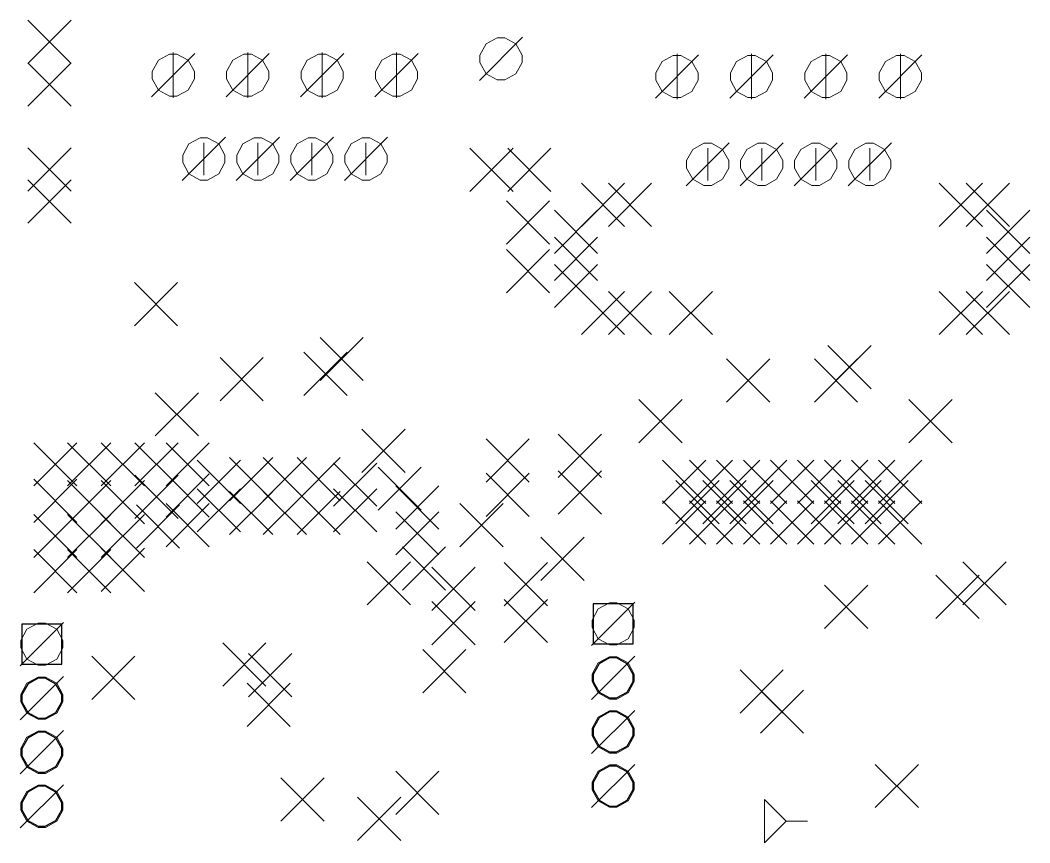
# Model space of a CAD drawing. Header units: millimetres. Extents: x 6 to 132, y 8 to 109.
# Drawn here: x 84.17 to 131.64, y 70.25 to 108.9 of the extents above; entities that cross this region are included whole.
import ezdxf

# ---------------------------------------------------------------- set-up
doc = ezdxf.new("R2010")
doc.units = ezdxf.units.MM
doc.layers.add('SLD-0', color=7, linetype='Continuous')

msp = doc.modelspace()

# ---------------------------------------------------------------- linework, layer by layer
at = {"layer": 'SLD-0', "color": 7, "lineweight": 0}
for p, q in [((84.537, 108.897), (86.57, 106.866)), ((84.537, 106.866), (86.57, 108.897)), ((105.765, 106.063), (107.797, 108.095)), ((106.08, 107.781), (105.791, 107.255)), ((106.605, 108.07), (106.08, 107.781)), ((106.78, 108.07), (106.605, 108.07)), ((106.955, 108.07), (106.78, 108.07)), ((107.48, 107.781), (106.955, 108.07)), ((107.771, 107.255), (107.48, 107.781)), ((90.355, 105.301), (92.386, 107.333)), ((91.194, 107.308), (90.67, 107.018)), ((91.371, 107.308), (91.194, 107.308)), ((91.371, 107.384), (91.371, 105.25)), ((91.546, 107.308), (91.371, 107.308)), ((92.071, 107.018), (91.546, 107.308)), ((93.854, 105.301), (95.887, 107.333)), ((94.695, 107.308), (94.17, 107.018)), ((94.871, 107.308), (94.695, 107.308)), ((94.871, 107.384), (94.871, 105.25)), ((95.046, 107.308), (94.871, 107.308)), ((95.571, 107.018), (95.046, 107.308)), ((97.354, 105.301), (99.387, 107.333)), ((98.195, 107.308), (97.67, 107.018)), ((98.371, 107.308), (98.195, 107.308)), ((98.371, 107.384), (98.371, 105.25)), ((98.545, 107.308), (98.371, 107.308)), ((99.07, 107.018), (98.545, 107.308)), ((100.855, 105.301), (102.887, 107.333)), ((101.695, 107.308), (101.17, 107.018)), ((101.87, 107.308), (101.695, 107.308)), ((101.87, 107.384), (101.87, 105.25)), ((102.045, 107.308), (101.87, 107.308)), ((102.57, 107.018), (102.045, 107.308)), ((115.057, 107.32), (115.057, 105.187)), ((118.557, 107.32), (118.557, 105.187)), ((122.055, 107.32), (122.055, 105.187)), ((125.556, 107.32), (125.556, 105.187)), ((84.537, 106.897), (86.57, 104.865)), ((84.537, 104.865), (86.57, 106.897)), ((90.67, 107.018), (90.38, 106.493)), ((92.362, 106.493), (92.071, 107.018)), ((94.17, 107.018), (93.88, 106.493)), ((95.862, 106.493), (95.571, 107.018)), ((97.67, 107.018), (97.381, 106.493)), ((99.36, 106.493), (99.07, 107.018)), ((101.17, 107.018), (100.881, 106.493)), ((102.861, 106.493), (102.57, 107.018)), ((105.791, 107.255), (105.791, 107.079)), ((105.791, 107.079), (105.791, 106.904)), ((105.791, 106.904), (106.08, 106.379)), ((107.48, 106.379), (107.771, 106.904)), ((107.771, 107.079), (107.771, 107.255)), ((107.771, 106.904), (107.771, 107.079)), ((114.04, 105.238), (116.072, 107.269)), ((114.355, 106.955), (114.066, 106.43)), ((114.88, 107.244), (114.355, 106.955)), ((115.057, 107.244), (114.88, 107.244)), ((115.232, 107.244), (115.057, 107.244)), ((115.757, 106.955), (115.232, 107.244)), ((116.047, 106.43), (115.757, 106.955)), ((117.54, 105.238), (119.572, 107.269)), ((117.855, 106.955), (117.566, 106.43)), ((118.38, 107.244), (117.855, 106.955)), ((118.557, 107.244), (118.38, 107.244)), ((118.731, 107.244), (118.557, 107.244)), ((119.256, 106.955), (118.731, 107.244)), ((119.546, 106.43), (119.256, 106.955)), ((121.04, 105.238), (123.073, 107.269)), ((121.356, 106.955), (121.066, 106.43)), ((121.88, 107.244), (121.356, 106.955)), ((122.055, 107.244), (121.88, 107.244)), ((122.23, 107.244), (122.055, 107.244)), ((122.756, 106.955), (122.23, 107.244)), ((123.046, 106.43), (122.756, 106.955)), ((124.54, 105.238), (126.572, 107.269)), ((124.854, 106.955), (124.565, 106.43)), ((125.379, 107.244), (124.854, 106.955)), ((125.556, 107.244), (125.379, 107.244)), ((125.731, 107.244), (125.556, 107.244)), ((126.256, 106.955), (125.731, 107.244)), ((126.547, 106.43), (126.256, 106.955)), ((90.38, 106.493), (90.38, 106.317)), ((92.362, 106.317), (92.362, 106.493)), ((93.88, 106.493), (93.88, 106.317)), ((95.862, 106.317), (95.862, 106.493)), ((97.381, 106.493), (97.381, 106.317)), ((99.36, 106.317), (99.36, 106.493)), ((100.881, 106.493), (100.881, 106.317)), ((102.861, 106.317), (102.861, 106.493)), ((106.08, 106.379), (106.605, 106.088)), ((106.955, 106.088), (107.48, 106.379)), ((114.066, 106.43), (114.066, 106.254)), ((116.047, 106.254), (116.047, 106.43)), ((117.566, 106.43), (117.566, 106.254)), ((119.546, 106.254), (119.546, 106.43)), ((121.066, 106.43), (121.066, 106.254)), ((123.046, 106.254), (123.046, 106.43)), ((124.565, 106.43), (124.565, 106.254)), ((126.547, 106.254), (126.547, 106.43)), ((90.38, 106.317), (90.38, 106.142)), ((90.38, 106.142), (90.67, 105.617)), ((92.071, 105.617), (92.362, 106.142)), ((92.362, 106.142), (92.362, 106.317)), ((93.88, 106.317), (93.88, 106.142)), ((93.88, 106.142), (94.17, 105.617)), ((95.571, 105.617), (95.862, 106.142)), ((95.862, 106.142), (95.862, 106.317)), ((97.381, 106.317), (97.381, 106.142)), ((97.381, 106.142), (97.67, 105.617)), ((99.07, 105.617), (99.36, 106.142)), ((99.36, 106.142), (99.36, 106.317)), ((100.881, 106.317), (100.881, 106.142)), ((100.881, 106.142), (101.17, 105.617)), ((102.57, 105.617), (102.861, 106.142)), ((102.861, 106.142), (102.861, 106.317)), ((106.605, 106.088), (106.78, 106.088)), ((106.78, 106.088), (106.955, 106.088)), ((114.066, 106.254), (114.066, 106.079)), ((114.066, 106.079), (114.355, 105.554)), ((115.757, 105.554), (116.047, 106.079)), ((116.047, 106.079), (116.047, 106.254)), ((117.566, 106.254), (117.566, 106.079)), ((117.566, 106.079), (117.855, 105.554)), ((119.256, 105.554), (119.546, 106.079)), ((119.546, 106.079), (119.546, 106.254)), ((121.066, 106.254), (121.066, 106.079)), ((121.066, 106.079), (121.356, 105.554)), ((122.756, 105.554), (123.046, 106.079)), ((123.046, 106.079), (123.046, 106.254)), ((124.565, 106.254), (124.565, 106.079)), ((124.565, 106.079), (124.854, 105.554)), ((126.256, 105.554), (126.547, 106.079)), ((126.547, 106.079), (126.547, 106.254)), ((90.67, 105.617), (91.194, 105.326)), ((91.546, 105.326), (92.071, 105.617)), ((94.17, 105.617), (94.695, 105.326)), ((95.046, 105.326), (95.571, 105.617)), ((97.67, 105.617), (98.195, 105.326)), ((98.545, 105.326), (99.07, 105.617)), ((101.17, 105.617), (101.695, 105.326)), ((102.045, 105.326), (102.57, 105.617)), ((114.355, 105.554), (114.88, 105.263)), ((115.232, 105.263), (115.757, 105.554)), ((117.855, 105.554), (118.38, 105.263)), ((118.731, 105.263), (119.256, 105.554)), ((121.356, 105.554), (121.88, 105.263)), ((122.23, 105.263), (122.756, 105.554)), ((124.854, 105.554), (125.379, 105.263)), ((125.731, 105.263), (126.256, 105.554)), ((91.194, 105.326), (91.371, 105.326)), ((91.371, 105.326), (91.546, 105.326)), ((94.695, 105.326), (94.871, 105.326)), ((94.871, 105.326), (95.046, 105.326)), ((98.195, 105.326), (98.371, 105.326)), ((98.371, 105.326), (98.545, 105.326)), ((101.695, 105.326), (101.87, 105.326)), ((101.87, 105.326), (102.045, 105.326)), ((114.88, 105.263), (115.057, 105.263)), ((115.057, 105.263), (115.232, 105.263)), ((118.38, 105.263), (118.557, 105.263)), ((118.557, 105.263), (118.731, 105.263)), ((121.88, 105.263), (122.055, 105.263)), ((122.055, 105.263), (122.23, 105.263)), ((125.379, 105.263), (125.556, 105.263)), ((125.556, 105.263), (125.731, 105.263)), ((91.795, 101.364), (93.827, 103.396)), ((92.11, 103.081), (91.82, 102.556)), ((92.635, 103.371), (92.11, 103.081)), ((92.811, 103.371), (92.635, 103.371)), ((92.986, 103.371), (92.811, 103.371)), ((92.811, 103.142), (92.811, 101.618)), ((93.511, 103.081), (92.986, 103.371)), ((93.802, 102.556), (93.511, 103.081)), ((94.335, 101.364), (96.366, 103.396)), ((94.649, 103.081), (94.36, 102.556)), ((95.174, 103.371), (94.649, 103.081)), ((95.351, 103.371), (95.174, 103.371)), ((95.526, 103.371), (95.351, 103.371)), ((95.351, 103.142), (95.351, 101.618)), ((96.051, 103.081), (95.526, 103.371)), ((96.341, 102.556), (96.051, 103.081)), ((96.875, 101.364), (98.906, 103.396)), ((97.189, 103.081), (96.899, 102.556)), ((97.714, 103.371), (97.189, 103.081)), ((97.89, 103.371), (97.714, 103.371)), ((98.065, 103.371), (97.89, 103.371)), ((97.89, 103.142), (97.89, 101.618)), ((98.59, 103.081), (98.065, 103.371)), ((98.881, 102.556), (98.59, 103.081)), ((99.415, 101.364), (101.447, 103.396)), ((99.73, 103.081), (99.441, 102.556)), ((100.255, 103.371), (99.73, 103.081)), ((100.43, 103.371), (100.255, 103.371)), ((100.605, 103.371), (100.43, 103.371)), ((100.43, 103.142), (100.43, 101.618)), ((101.13, 103.081), (100.605, 103.371)), ((101.421, 102.556), (101.13, 103.081)), ((115.48, 101.109), (117.512, 103.142)), ((116.32, 103.117), (115.795, 102.828)), ((116.497, 103.117), (116.32, 103.117)), ((116.67, 103.117), (116.497, 103.117)), ((117.195, 102.828), (116.67, 103.117)), ((118.021, 101.109), (120.052, 103.142)), ((118.86, 103.117), (118.335, 102.828)), ((119.036, 103.117), (118.86, 103.117)), ((119.211, 103.117), (119.036, 103.117)), ((119.736, 102.828), (119.211, 103.117)), ((120.56, 101.109), (122.592, 103.142)), ((121.4, 103.117), (120.875, 102.828)), ((121.576, 103.117), (121.4, 103.117)), ((121.751, 103.117), (121.576, 103.117)), ((122.276, 102.828), (121.751, 103.117)), ((123.1, 101.109), (125.133, 103.142)), ((123.939, 103.117), (123.414, 102.828)), ((124.116, 103.117), (123.939, 103.117)), ((124.291, 103.117), (124.116, 103.117)), ((124.816, 102.828), (124.291, 103.117)), ((84.537, 102.897), (86.57, 100.865)), ((84.537, 100.865), (86.57, 102.897)), ((91.82, 102.556), (91.82, 102.38)), ((93.802, 102.38), (93.802, 102.556)), ((94.36, 102.556), (94.36, 102.38)), ((96.341, 102.38), (96.341, 102.556)), ((96.899, 102.556), (96.899, 102.38)), ((98.881, 102.38), (98.881, 102.556)), ((99.441, 102.556), (99.441, 102.38)), ((101.421, 102.38), (101.421, 102.556)), ((105.321, 102.888), (107.352, 100.856)), ((105.321, 100.856), (107.352, 102.888)), ((107.098, 102.888), (109.13, 100.856)), ((107.098, 100.856), (109.13, 102.888)), ((115.795, 102.828), (115.506, 102.303)), ((116.497, 102.888), (116.497, 101.364)), ((117.486, 102.303), (117.195, 102.828)), ((118.335, 102.828), (118.045, 102.303)), ((119.036, 102.888), (119.036, 101.364)), ((120.027, 102.303), (119.736, 102.828)), ((120.875, 102.828), (120.585, 102.303)), ((121.576, 102.888), (121.576, 101.364)), ((122.567, 102.303), (122.276, 102.828)), ((123.414, 102.828), (123.125, 102.303)), ((124.116, 102.888), (124.116, 101.364)), ((125.107, 102.303), (124.816, 102.828)), ((91.82, 102.38), (91.82, 102.205)), ((91.82, 102.205), (92.11, 101.68)), ((93.511, 101.68), (93.802, 102.205)), ((93.802, 102.205), (93.802, 102.38)), ((94.36, 102.38), (94.36, 102.205)), ((94.36, 102.205), (94.649, 101.68)), ((96.051, 101.68), (96.341, 102.205)), ((96.341, 102.205), (96.341, 102.38)), ((96.899, 102.38), (96.899, 102.205)), ((96.899, 102.205), (97.189, 101.68)), ((98.59, 101.68), (98.881, 102.205)), ((98.881, 102.205), (98.881, 102.38)), ((99.441, 102.38), (99.441, 102.205)), ((99.441, 102.205), (99.73, 101.68)), ((101.13, 101.68), (101.421, 102.205)), ((101.421, 102.205), (101.421, 102.38)), ((115.506, 102.303), (115.506, 102.126)), ((115.506, 102.126), (115.506, 101.951)), ((117.486, 102.126), (117.486, 102.303)), ((117.486, 101.951), (117.486, 102.126)), ((118.045, 102.303), (118.045, 102.126)), ((118.045, 102.126), (118.045, 101.951)), ((120.027, 102.126), (120.027, 102.303)), ((120.027, 101.951), (120.027, 102.126)), ((120.585, 102.303), (120.585, 102.126)), ((120.585, 102.126), (120.585, 101.951)), ((122.567, 102.126), (122.567, 102.303)), ((122.567, 101.951), (122.567, 102.126)), ((123.125, 102.303), (123.125, 102.126)), ((123.125, 102.126), (123.125, 101.951)), ((125.107, 102.126), (125.107, 102.303)), ((125.107, 101.951), (125.107, 102.126)), ((92.11, 101.68), (92.635, 101.389)), ((92.986, 101.389), (93.511, 101.68)), ((94.649, 101.68), (95.174, 101.389)), ((95.526, 101.389), (96.051, 101.68)), ((97.189, 101.68), (97.714, 101.389)), ((98.065, 101.389), (98.59, 101.68)), ((99.73, 101.68), (100.255, 101.389)), ((100.605, 101.389), (101.13, 101.68)), ((115.506, 101.951), (115.795, 101.427)), ((117.195, 101.427), (117.486, 101.951)), ((118.045, 101.951), (118.335, 101.427)), ((119.736, 101.427), (120.027, 101.951)), ((120.585, 101.951), (120.875, 101.427)), ((122.276, 101.427), (122.567, 101.951)), ((123.125, 101.951), (123.414, 101.427)), ((124.816, 101.427), (125.107, 101.951)), ((84.537, 101.398), (86.57, 99.365)), ((84.537, 99.365), (86.57, 101.398)), ((92.635, 101.389), (92.811, 101.389)), ((92.811, 101.389), (92.986, 101.389)), ((95.174, 101.389), (95.351, 101.389)), ((95.351, 101.389), (95.526, 101.389)), ((97.714, 101.389), (97.89, 101.389)), ((97.89, 101.389), (98.065, 101.389)), ((100.255, 101.389), (100.43, 101.389)), ((100.43, 101.389), (100.605, 101.389)), ((110.559, 101.238), (112.591, 99.205)), ((110.559, 99.205), (112.591, 101.238)), ((111.829, 101.238), (113.86, 99.205)), ((111.829, 99.205), (113.86, 101.238)), ((115.795, 101.427), (116.32, 101.136)), ((116.32, 101.136), (116.497, 101.136)), ((116.497, 101.136), (116.67, 101.136)), ((116.67, 101.136), (117.195, 101.427)), ((118.335, 101.427), (118.86, 101.136)), ((118.86, 101.136), (119.036, 101.136)), ((119.036, 101.136), (119.211, 101.136)), ((119.211, 101.136), (119.736, 101.427)), ((120.875, 101.427), (121.4, 101.136)), ((121.4, 101.136), (121.576, 101.136)), ((121.576, 101.136), (121.751, 101.136)), ((121.751, 101.136), (122.276, 101.427)), ((123.414, 101.427), (123.939, 101.136)), ((123.939, 101.136), (124.116, 101.136)), ((124.116, 101.136), (124.291, 101.136)), ((124.291, 101.136), (124.816, 101.427)), ((127.386, 101.238), (129.418, 99.205)), ((127.386, 99.205), (129.418, 101.238)), ((128.656, 101.238), (130.689, 99.205)), ((128.656, 99.205), (130.689, 101.238)), ((107.035, 100.412), (109.066, 98.38)), ((107.035, 98.38), (109.066, 100.412)), ((109.29, 99.967), (111.321, 97.934)), ((109.29, 97.934), (111.321, 99.967)), ((129.609, 99.967), (131.641, 97.934)), ((129.609, 97.934), (131.641, 99.967)), ((109.29, 98.697), (111.321, 96.665)), ((109.29, 96.665), (111.321, 98.697)), ((129.609, 98.697), (131.641, 96.665)), ((129.609, 96.665), (131.641, 98.697)), ((107.035, 98.126), (109.066, 96.094)), ((107.035, 96.094), (109.066, 98.126)), ((109.29, 97.427), (111.321, 95.395)), ((109.29, 95.395), (111.321, 97.427)), ((129.609, 97.427), (131.641, 95.395)), ((129.609, 95.395), (131.641, 97.427)), ((89.541, 96.57), (91.572, 94.537)), ((89.541, 94.537), (91.572, 96.57)), ((110.559, 96.157), (112.591, 94.126)), ((110.559, 94.126), (112.591, 96.157)), ((111.829, 96.157), (113.86, 94.126)), ((111.829, 94.126), (113.86, 96.157)), ((114.686, 96.157), (116.718, 94.126)), ((114.686, 94.126), (116.718, 96.157)), ((127.386, 96.157), (129.418, 94.126)), ((127.386, 94.126), (129.418, 96.157)), ((128.656, 96.157), (130.689, 94.126)), ((128.656, 94.126), (130.689, 96.157)), ((98.272, 93.997), (100.303, 91.966)), ((98.272, 91.966), (100.303, 93.997)), ((122.148, 93.617), (124.179, 91.584)), ((122.148, 91.584), (124.179, 93.617)), ((93.573, 93.045), (95.604, 91.014)), ((93.573, 91.014), (95.604, 93.045)), ((97.51, 93.3), (99.541, 91.268)), ((97.51, 91.268), (99.541, 93.3)), ((117.385, 92.982), (119.417, 90.951)), ((117.385, 90.951), (119.417, 92.982)), ((121.513, 92.982), (123.545, 90.951)), ((121.513, 90.951), (123.545, 92.982)), ((90.525, 91.394), (92.556, 89.363)), ((90.525, 89.363), (92.556, 91.394)), ((113.258, 91.077), (115.29, 89.045)), ((113.258, 89.045), (115.29, 91.077)), ((125.958, 91.077), (127.99, 89.045)), ((125.958, 89.045), (127.99, 91.077)), ((100.24, 89.68), (102.272, 87.647)), ((100.24, 87.647), (102.272, 89.68)), ((109.467, 89.451), (111.499, 87.419)), ((109.467, 87.419), (111.499, 89.451)), ((84.81, 89.045), (86.841, 87.013)), ((84.81, 87.013), (86.841, 89.045)), ((86.397, 89.045), (88.429, 87.013)), ((86.397, 87.013), (88.429, 89.045)), ((87.985, 89.045), (90.016, 87.013)), ((87.985, 87.013), (90.016, 89.045)), ((89.572, 89.045), (91.604, 87.013)), ((89.572, 87.013), (91.604, 89.045)), ((91.033, 89.045), (93.065, 87.013)), ((91.033, 87.013), (93.065, 89.045)), ((106.075, 89.224), (108.106, 87.193)), ((106.075, 87.193), (108.106, 89.224)), ((94.017, 88.346), (96.049, 86.315)), ((94.017, 86.315), (96.049, 88.346)), ((95.604, 88.346), (97.637, 86.315)), ((95.604, 86.315), (97.637, 88.346)), ((97.192, 88.346), (99.224, 86.315)), ((97.192, 86.315), (99.224, 88.346)), ((92.493, 88.219), (94.525, 86.188)), ((92.493, 86.188), (94.525, 88.219)), ((98.906, 88.093), (100.939, 86.06)), ((98.906, 86.06), (100.939, 88.093)), ((101.002, 87.902), (103.034, 85.87)), ((101.002, 85.87), (103.034, 87.902)), ((114.369, 88.219), (116.402, 86.188)), ((114.369, 86.188), (116.402, 88.219)), ((115.64, 88.219), (117.671, 86.188)), ((115.64, 86.188), (117.671, 88.219)), ((116.909, 88.219), (118.941, 86.188)), ((116.909, 86.188), (118.941, 88.219)), ((118.179, 88.219), (120.21, 86.188)), ((118.179, 86.188), (120.21, 88.219)), ((119.448, 88.219), (121.481, 86.188)), ((119.448, 86.188), (121.481, 88.219)), ((120.719, 88.219), (122.752, 86.188)), ((120.719, 86.188), (122.752, 88.219)), ((121.99, 88.219), (124.021, 86.188)), ((121.99, 86.188), (124.021, 88.219)), ((123.259, 88.219), (125.291, 86.188)), ((123.259, 86.188), (125.291, 88.219)), ((124.529, 88.219), (126.56, 86.188)), ((124.529, 86.188), (126.56, 88.219)), ((89.572, 87.521), (91.604, 85.489)), ((89.572, 85.489), (91.604, 87.521)), ((91.033, 87.584), (93.065, 85.553)), ((91.033, 85.553), (93.065, 87.584)), ((106.075, 87.618), (108.106, 85.587)), ((106.075, 85.587), (108.106, 87.618)), ((109.467, 87.719), (111.499, 85.687)), ((109.467, 85.687), (111.499, 87.719)), ((84.81, 87.331), (86.841, 85.298)), ((84.81, 85.298), (86.841, 87.331)), ((86.397, 87.267), (88.429, 85.234)), ((86.397, 85.234), (88.429, 87.267)), ((87.985, 87.267), (90.016, 85.234)), ((87.985, 85.234), (90.016, 87.267)), ((92.493, 86.885), (94.525, 84.854)), ((92.493, 84.854), (94.525, 86.885)), ((98.906, 86.885), (100.939, 84.854)), ((98.906, 84.854), (100.939, 86.885)), ((101.828, 87.013), (103.86, 84.981)), ((101.828, 84.981), (103.86, 87.013)), ((115.004, 87.267), (117.035, 85.234)), ((115.004, 85.234), (117.035, 87.267)), ((116.273, 87.267), (118.306, 85.234)), ((116.273, 85.234), (118.306, 87.267)), ((117.544, 87.267), (119.577, 85.234)), ((117.544, 85.234), (119.577, 87.267)), ((121.354, 87.267), (123.385, 85.234)), ((121.354, 85.234), (123.385, 87.267)), ((122.623, 87.267), (124.656, 85.234)), ((122.623, 85.234), (124.656, 87.267)), ((123.894, 87.267), (125.927, 85.234)), ((123.894, 85.234), (125.927, 87.267)), ((94.017, 86.759), (96.049, 84.727)), ((94.017, 84.727), (96.049, 86.759)), ((95.604, 86.759), (97.637, 84.727)), ((95.604, 84.727), (97.637, 86.759)), ((97.192, 86.759), (99.224, 84.727)), ((97.192, 84.727), (99.224, 86.759)), ((89.636, 86.125), (91.667, 84.092)), ((89.636, 84.092), (91.667, 86.125)), ((91.033, 86.188), (93.065, 84.156)), ((91.033, 84.156), (93.065, 86.188)), ((104.847, 86.189), (106.879, 84.158)), ((104.847, 84.158), (106.879, 86.189)), ((114.369, 86.315), (116.402, 84.282)), ((114.369, 84.282), (116.402, 86.315)), ((115.64, 86.315), (117.671, 84.282)), ((115.64, 84.282), (117.671, 86.315)), ((116.909, 86.315), (118.941, 84.282)), ((116.909, 84.282), (118.941, 86.315)), ((118.179, 86.315), (120.21, 84.282)), ((118.179, 84.282), (120.21, 86.315)), ((119.448, 86.315), (121.481, 84.282)), ((119.448, 84.282), (121.481, 86.315)), ((120.719, 86.315), (122.752, 84.282)), ((120.719, 84.282), (122.752, 86.315)), ((121.99, 86.315), (124.021, 84.282)), ((121.99, 84.282), (124.021, 86.315)), ((123.259, 86.315), (125.291, 84.282)), ((123.259, 84.282), (125.291, 86.315)), ((124.529, 86.315), (126.56, 84.282)), ((124.529, 84.282), (126.56, 86.315)), ((84.81, 85.68), (86.841, 83.647)), ((84.81, 83.647), (86.841, 85.68)), ((86.397, 85.68), (88.429, 83.647)), ((86.397, 83.647), (88.429, 85.68)), ((87.985, 85.68), (90.016, 83.647)), ((87.985, 83.647), (90.016, 85.68)), ((101.828, 85.806), (103.86, 83.775)), ((101.828, 83.775), (103.86, 85.806)), ((108.657, 84.602), (110.688, 82.571)), ((108.657, 82.571), (110.688, 84.602)), ((84.81, 84.029), (86.841, 81.996)), ((84.81, 81.996), (86.841, 84.029)), ((86.397, 84.029), (88.429, 81.996)), ((86.397, 81.996), (88.429, 84.029)), ((87.985, 84.092), (90.016, 82.059)), ((87.985, 82.059), (90.016, 84.092)), ((102.146, 84.156), (104.177, 82.123)), ((102.146, 82.123), (104.177, 84.156)), ((100.493, 83.457), (102.526, 81.426)), ((100.493, 81.426), (102.526, 83.457)), ((103.535, 83.192), (105.566, 81.16)), ((103.535, 81.16), (105.566, 83.192)), ((106.926, 83.418), (108.959, 81.387)), ((106.926, 81.387), (108.959, 83.418)), ((128.498, 83.457), (130.529, 81.426)), ((128.498, 81.426), (130.529, 83.457)), ((127.228, 82.822), (129.26, 80.79)), ((127.228, 80.79), (129.26, 82.822)), ((121.99, 82.346), (124.021, 80.313)), ((121.99, 80.313), (124.021, 82.346)), ((106.926, 81.686), (108.959, 79.655)), ((106.926, 79.655), (108.959, 81.686)), ((103.535, 81.587), (105.566, 79.554)), ((103.535, 79.554), (105.566, 81.587)), ((111.035, 79.52), (113.067, 81.552)), ((111.35, 81.237), (111.06, 80.712)), ((111.875, 81.526), (111.35, 81.237)), ((112.051, 81.526), (111.875, 81.526)), ((112.226, 81.526), (112.051, 81.526)), ((112.751, 81.237), (112.226, 81.526)), ((113.042, 80.712), (112.751, 81.237)), ((111.06, 80.712), (111.06, 80.535)), ((113.042, 80.535), (113.042, 80.712)), ((84.175, 78.568), (86.206, 80.6)), ((84.489, 80.285), (84.199, 79.76)), ((85.014, 80.574), (84.489, 80.285)), ((85.19, 80.574), (85.014, 80.574)), ((85.365, 80.574), (85.19, 80.574)), ((85.89, 80.285), (85.365, 80.574)), ((86.181, 79.76), (85.89, 80.285)), ((111.06, 80.535), (111.06, 80.362)), ((111.06, 80.362), (111.35, 79.837)), ((112.751, 79.837), (113.042, 80.362)), ((113.042, 80.362), (113.042, 80.535)), ((84.199, 79.76), (84.199, 79.583)), ((86.181, 79.583), (86.181, 79.76)), ((111.35, 79.837), (111.875, 79.546)), ((112.226, 79.546), (112.751, 79.837)), ((84.199, 79.583), (84.199, 79.408)), ((84.199, 79.408), (84.489, 78.883)), ((85.89, 78.883), (86.181, 79.408)), ((86.181, 79.408), (86.181, 79.583)), ((93.7, 79.647), (95.731, 77.615)), ((93.7, 77.615), (95.731, 79.647)), ((103.098, 79.33), (105.129, 77.297)), ((103.098, 77.297), (105.129, 79.33)), ((111.875, 79.546), (112.051, 79.546)), ((112.051, 79.546), (112.226, 79.546)), ((84.489, 78.883), (85.014, 78.592)), ((85.365, 78.592), (85.89, 78.883)), ((87.54, 79.013), (89.572, 76.98)), ((87.54, 76.98), (89.572, 79.013)), ((94.905, 79.139), (96.938, 77.107)), ((94.905, 77.107), (96.938, 79.139)), ((111.035, 76.98), (113.067, 79.013)), ((111.875, 78.986), (111.35, 78.697)), ((112.051, 78.986), (111.875, 78.986)), ((112.226, 78.986), (112.051, 78.986)), ((112.751, 78.697), (112.226, 78.986)), ((85.014, 78.592), (85.19, 78.592)), ((85.19, 78.592), (85.365, 78.592)), ((111.35, 78.697), (111.06, 78.172)), ((113.042, 78.172), (112.751, 78.697)), ((118.021, 78.377), (120.052, 76.345)), ((118.021, 76.345), (120.052, 78.377)), ((84.175, 76.028), (86.206, 78.059)), ((85.014, 78.034), (84.489, 77.745)), ((85.19, 78.034), (85.014, 78.034)), ((85.365, 78.034), (85.19, 78.034)), ((85.89, 77.745), (85.365, 78.034)), ((111.06, 78.172), (111.06, 77.996)), ((111.06, 77.996), (111.06, 77.821)), ((113.042, 77.996), (113.042, 78.172)), ((113.042, 77.821), (113.042, 77.996)), ((84.489, 77.745), (84.199, 77.22)), ((86.181, 77.22), (85.89, 77.745)), ((94.842, 77.742), (96.875, 75.709)), ((94.842, 75.709), (96.875, 77.742)), ((111.06, 77.821), (111.35, 77.295)), ((112.751, 77.295), (113.042, 77.821)), ((118.973, 77.425), (121.004, 75.393)), ((118.973, 75.393), (121.004, 77.425)), ((84.199, 77.22), (84.199, 77.044)), ((84.199, 77.044), (84.199, 76.869)), ((86.181, 77.044), (86.181, 77.22)), ((86.181, 76.869), (86.181, 77.044)), ((111.35, 77.295), (111.875, 77.005)), ((111.875, 77.005), (112.051, 77.005)), ((112.051, 77.005), (112.226, 77.005)), ((112.226, 77.005), (112.751, 77.295)), ((84.199, 76.869), (84.489, 76.343)), ((85.89, 76.343), (86.181, 76.869)), ((111.035, 74.44), (113.067, 76.472)), ((111.875, 76.447), (111.35, 76.157)), ((112.051, 76.447), (111.875, 76.447)), ((112.226, 76.447), (112.051, 76.447)), ((112.751, 76.157), (112.226, 76.447)), ((84.489, 76.343), (85.014, 76.052)), ((85.014, 76.052), (85.19, 76.052)), ((85.19, 76.052), (85.365, 76.052)), ((85.365, 76.052), (85.89, 76.343)), ((111.35, 76.157), (111.06, 75.632)), ((113.042, 75.632), (112.751, 76.157)), ((84.175, 73.488), (86.206, 75.519)), ((85.014, 75.494), (84.489, 75.205)), ((85.19, 75.494), (85.014, 75.494)), ((85.365, 75.494), (85.19, 75.494)), ((85.89, 75.205), (85.365, 75.494)), ((111.06, 75.632), (111.06, 75.456)), ((113.042, 75.456), (113.042, 75.632)), ((84.489, 75.205), (84.199, 74.68)), ((86.181, 74.68), (85.89, 75.205)), ((111.06, 75.456), (111.06, 75.281)), ((111.06, 75.281), (111.35, 74.756)), ((112.751, 74.756), (113.042, 75.281)), ((113.042, 75.281), (113.042, 75.456)), ((84.199, 74.68), (84.199, 74.504)), ((86.181, 74.504), (86.181, 74.68)), ((111.35, 74.756), (111.875, 74.465)), ((112.226, 74.465), (112.751, 74.756)), ((84.199, 74.504), (84.199, 74.329)), ((84.199, 74.329), (84.489, 73.804)), ((85.89, 73.804), (86.181, 74.329)), ((86.181, 74.329), (86.181, 74.504)), ((111.875, 74.465), (112.051, 74.465)), ((112.051, 74.465), (112.226, 74.465)), ((84.489, 73.804), (85.014, 73.513)), ((85.365, 73.513), (85.89, 73.804)), ((101.828, 73.615), (103.86, 71.582)), ((101.828, 71.582), (103.86, 73.615)), ((111.035, 71.901), (113.067, 73.932)), ((111.35, 73.618), (111.06, 73.092)), ((111.875, 73.907), (111.35, 73.618)), ((112.051, 73.907), (111.875, 73.907)), ((112.226, 73.907), (112.051, 73.907)), ((112.751, 73.618), (112.226, 73.907)), ((113.042, 73.092), (112.751, 73.618)), ((124.371, 73.932), (126.402, 71.901)), ((124.371, 71.901), (126.402, 73.932)), ((85.014, 73.513), (85.19, 73.513)), ((85.19, 73.513), (85.365, 73.513)), ((96.43, 73.297), (98.462, 71.265)), ((96.43, 71.265), (98.462, 73.297)), ((84.175, 70.947), (86.206, 72.98)), ((84.489, 72.665), (84.199, 72.14)), ((85.014, 72.955), (84.489, 72.665)), ((85.19, 72.955), (85.014, 72.955)), ((85.365, 72.955), (85.19, 72.955)), ((85.89, 72.665), (85.365, 72.955)), ((86.181, 72.14), (85.89, 72.665)), ((111.06, 73.092), (111.06, 72.916)), ((111.06, 72.916), (111.06, 72.741)), ((111.06, 72.741), (111.35, 72.216)), ((112.751, 72.216), (113.042, 72.741)), ((113.042, 72.916), (113.042, 73.092)), ((113.042, 72.741), (113.042, 72.916)), ((100.037, 72.397), (102.07, 70.365)), ((100.037, 70.365), (102.07, 72.397)), ((111.35, 72.216), (111.875, 71.925)), ((112.226, 71.925), (112.751, 72.216)), ((120.179, 71.265), (119.163, 72.281)), ((119.163, 72.281), (119.163, 70.25)), ((84.199, 72.14), (84.199, 71.964)), ((84.199, 71.964), (84.199, 71.789)), ((84.199, 71.789), (84.489, 71.264)), ((85.89, 71.264), (86.181, 71.789)), ((86.181, 71.964), (86.181, 72.14)), ((86.181, 71.789), (86.181, 71.964)), ((111.875, 71.925), (112.051, 71.925)), ((112.051, 71.925), (112.226, 71.925)), ((84.489, 71.264), (85.014, 70.973)), ((85.365, 70.973), (85.89, 71.264)), ((119.163, 70.25), (120.179, 71.265)), ((121.196, 71.265), (120.179, 71.265)), ((85.014, 70.973), (85.19, 70.973)), ((85.19, 70.973), (85.365, 70.973))]:
    msp.add_line(p, q, dxfattribs=at)
at = {"layer": 'SLD-0', "color": 7}
for p, q in [((112.991, 81.475), (111.111, 81.475)), ((111.111, 81.475), (111.111, 79.597)), ((112.991, 79.597), (112.991, 81.475)), ((86.13, 80.523), (84.25, 80.523)), ((84.25, 80.523), (84.25, 78.643)), ((86.13, 78.643), (86.13, 80.523)), ((111.111, 79.597), (112.991, 79.597)), ((111.884, 78.935), (111.387, 78.66)), ((112.051, 78.935), (111.884, 78.935)), ((112.216, 78.935), (112.051, 78.935)), ((112.715, 78.66), (112.216, 78.935)), ((84.25, 78.643), (86.13, 78.643)), ((111.387, 78.66), (111.111, 78.162)), ((112.991, 78.162), (112.715, 78.66)), ((85.024, 77.983), (84.526, 77.707)), ((85.19, 77.983), (85.024, 77.983)), ((85.356, 77.983), (85.19, 77.983)), ((85.855, 77.707), (85.356, 77.983)), ((111.111, 78.162), (111.111, 77.996)), ((111.111, 77.996), (111.111, 77.83)), ((112.991, 77.996), (112.991, 78.162)), ((112.991, 77.83), (112.991, 77.996)), ((84.526, 77.707), (84.25, 77.21)), ((86.13, 77.21), (85.855, 77.707)), ((111.111, 77.83), (111.387, 77.331)), ((112.715, 77.331), (112.991, 77.83)), ((84.25, 77.21), (84.25, 77.044)), ((84.25, 77.044), (84.25, 76.878)), ((86.13, 77.044), (86.13, 77.21)), ((86.13, 76.878), (86.13, 77.044)), ((111.387, 77.331), (111.884, 77.056)), ((111.884, 77.056), (112.051, 77.056)), ((112.051, 77.056), (112.216, 77.056)), ((112.216, 77.056), (112.715, 77.331)), ((84.25, 76.878), (84.526, 76.379)), ((85.855, 76.379), (86.13, 76.878)), ((84.526, 76.379), (85.024, 76.104)), ((85.024, 76.104), (85.19, 76.104)), ((85.19, 76.104), (85.356, 76.104)), ((85.356, 76.104), (85.855, 76.379)), ((111.387, 76.12), (111.111, 75.622)), ((111.884, 76.396), (111.387, 76.12)), ((112.051, 76.396), (111.884, 76.396)), ((112.216, 76.396), (112.051, 76.396)), ((112.715, 76.12), (112.216, 76.396)), ((112.991, 75.622), (112.715, 76.12)), ((111.111, 75.622), (111.111, 75.456)), ((112.991, 75.456), (112.991, 75.622)), ((84.526, 75.168), (84.25, 74.67)), ((85.024, 75.443), (84.526, 75.168)), ((85.19, 75.443), (85.024, 75.443)), ((85.356, 75.443), (85.19, 75.443)), ((85.855, 75.168), (85.356, 75.443)), ((86.13, 74.67), (85.855, 75.168)), ((111.111, 75.456), (111.111, 75.29)), ((111.111, 75.29), (111.387, 74.792)), ((112.715, 74.792), (112.991, 75.29)), ((112.991, 75.29), (112.991, 75.456)), ((84.25, 74.67), (84.25, 74.504)), ((86.13, 74.504), (86.13, 74.67)), ((111.387, 74.792), (111.884, 74.516)), ((112.216, 74.516), (112.715, 74.792)), ((84.25, 74.504), (84.25, 74.338)), ((84.25, 74.338), (84.526, 73.84)), ((85.855, 73.84), (86.13, 74.338)), ((86.13, 74.338), (86.13, 74.504)), ((111.884, 74.516), (112.051, 74.516)), ((112.051, 74.516), (112.216, 74.516)), ((84.526, 73.84), (85.024, 73.564)), ((85.356, 73.564), (85.855, 73.84)), ((111.387, 73.58), (111.111, 73.083)), ((111.884, 73.856), (111.387, 73.58)), ((112.051, 73.856), (111.884, 73.856)), ((112.216, 73.856), (112.051, 73.856)), ((112.715, 73.58), (112.216, 73.856)), ((112.991, 73.083), (112.715, 73.58)), ((85.024, 73.564), (85.19, 73.564)), ((85.19, 73.564), (85.356, 73.564)), ((84.526, 72.628), (84.25, 72.131)), ((85.024, 72.904), (84.526, 72.628)), ((85.19, 72.904), (85.024, 72.904)), ((85.356, 72.904), (85.19, 72.904)), ((85.855, 72.628), (85.356, 72.904)), ((86.13, 72.131), (85.855, 72.628)), ((111.111, 73.083), (111.111, 72.916)), ((111.111, 72.916), (111.111, 72.751)), ((111.111, 72.751), (111.387, 72.252)), ((112.715, 72.252), (112.991, 72.751)), ((112.991, 72.916), (112.991, 73.083)), ((112.991, 72.751), (112.991, 72.916)), ((111.387, 72.252), (111.884, 71.976)), ((112.216, 71.976), (112.715, 72.252)), ((84.25, 72.131), (84.25, 71.964)), ((84.25, 71.964), (84.25, 71.798)), ((84.25, 71.798), (84.526, 71.3)), ((85.855, 71.3), (86.13, 71.798)), ((86.13, 71.964), (86.13, 72.131)), ((86.13, 71.798), (86.13, 71.964)), ((111.884, 71.976), (112.051, 71.976)), ((112.051, 71.976), (112.216, 71.976)), ((84.526, 71.3), (85.024, 71.024)), ((85.356, 71.024), (85.855, 71.3)), ((85.024, 71.024), (85.19, 71.024)), ((85.19, 71.024), (85.356, 71.024))]:
    msp.add_line(p, q, dxfattribs=at)

doc.saveas('drawing.dxf')
